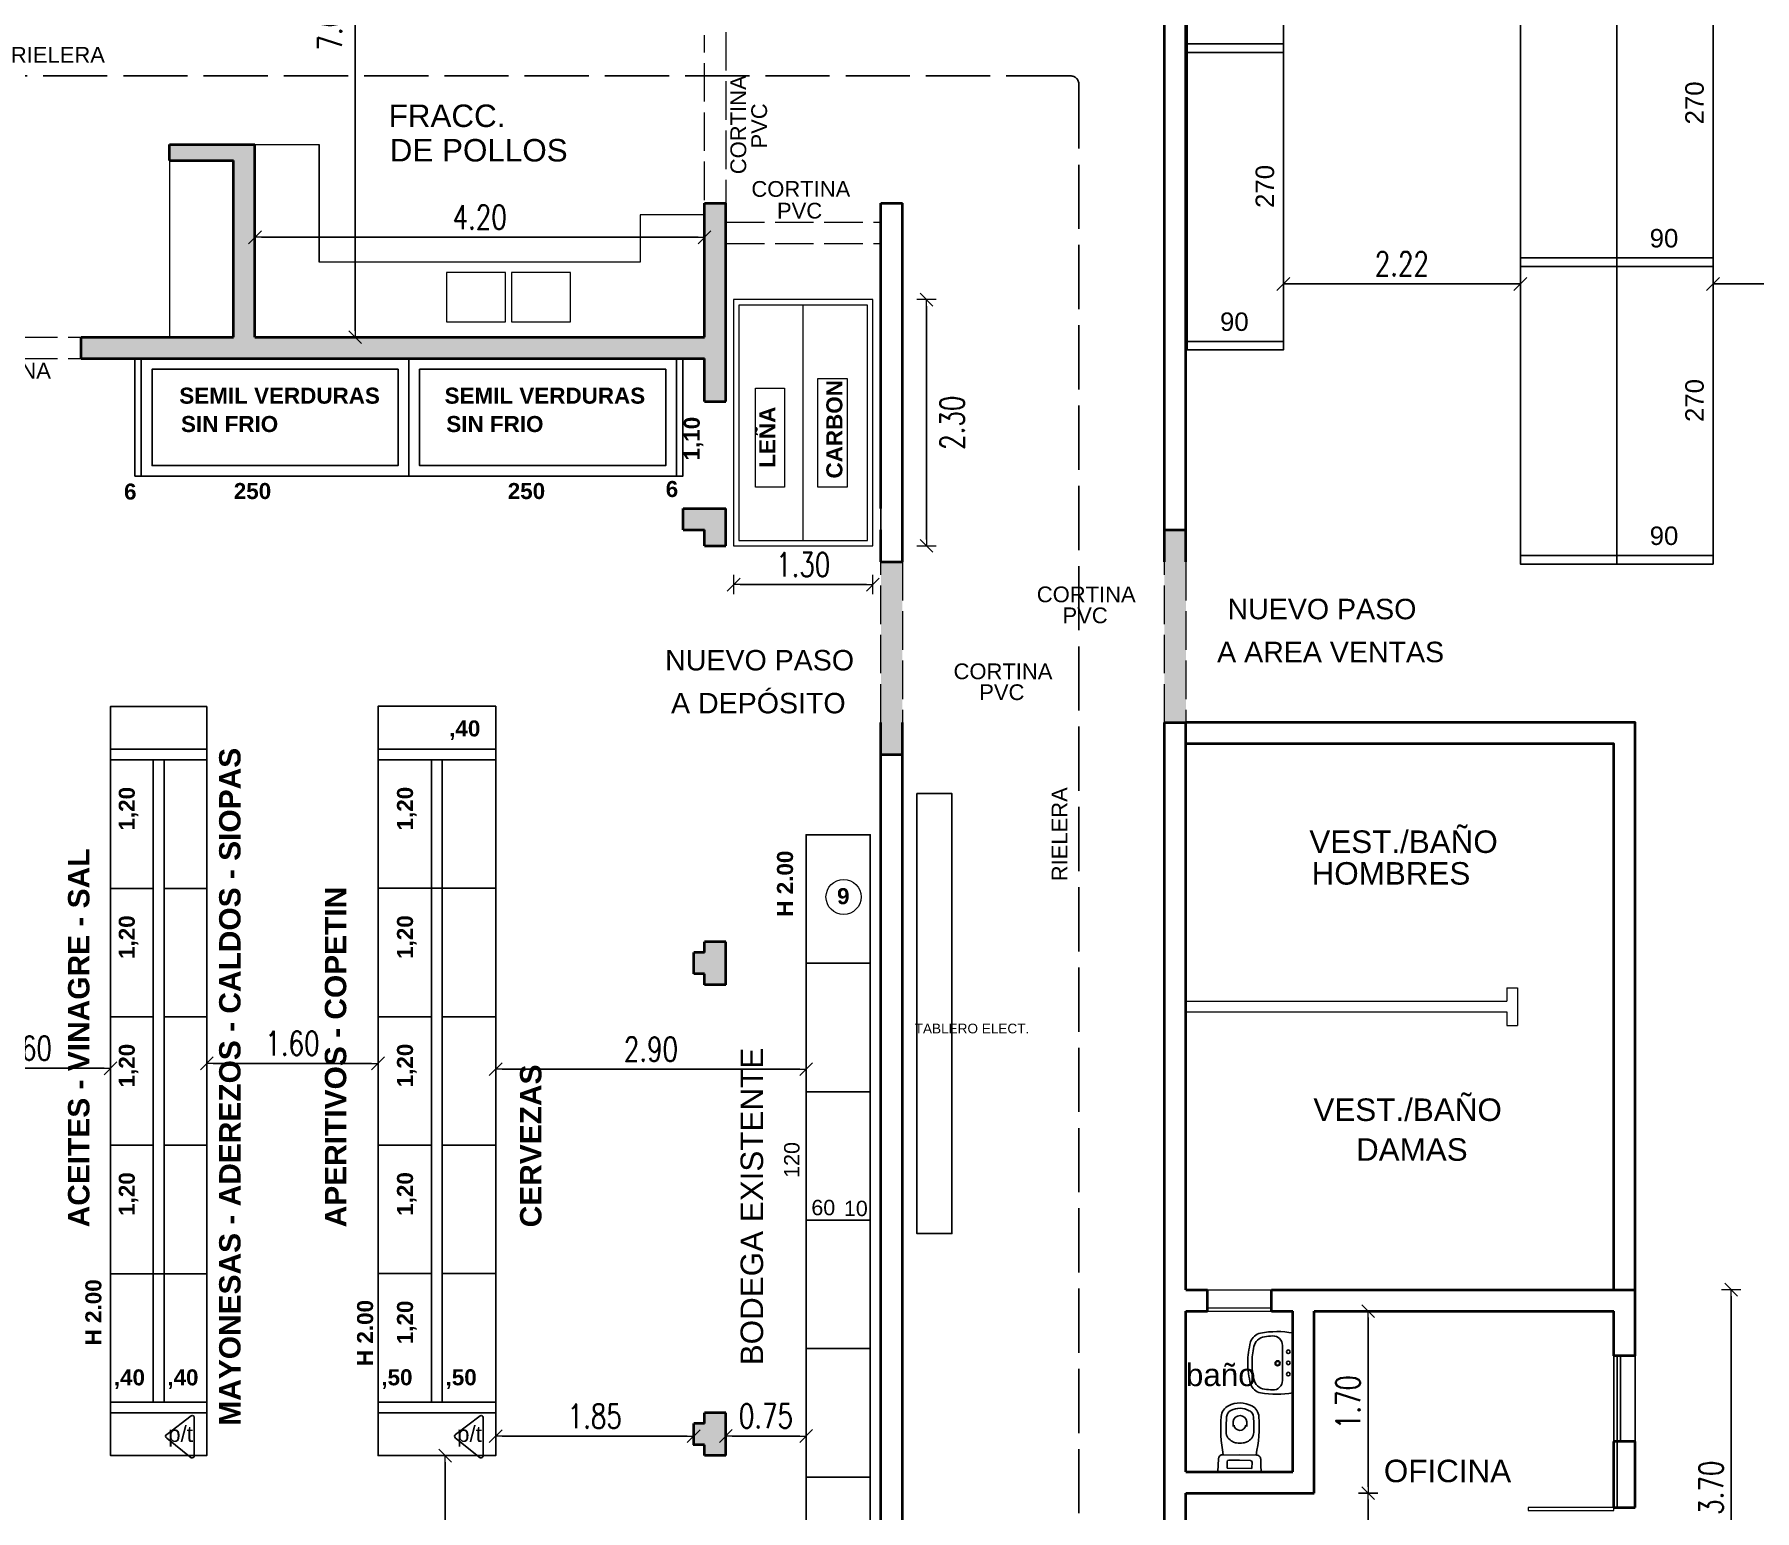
# Model space of a CAD drawing. Header units: millimetres. Extents: x 4865 to 4972, y 469 to 653.
# Drawn here: x 4915.65 to 4931.73, y 501.46 to 515.25 of the extents above; entities that cross this region are included whole.
import ezdxf

# ---------------------------------------------------------------- set-up
doc = ezdxf.new("R2010")
doc.units = ezdxf.units.MM
doc.linetypes.add('ACAD_ISO02W100', pattern=[15, 12, -3])
doc.layers.get('0').update_dxf_attribs({"color": 9})
doc.layers.get('Defpoints').update_dxf_attribs({"color": 9})
for name, color, linetype in [('2-texto', 9, 'Continuous'), ('7-equipamiento', 9, 'Continuous'), ('DET', 9, 'Continuous'), ('ELECTR', 9, 'Continuous'), ('LINEA DE VISTA', 9, 'Continuous'), ('referencias 001', 9, 'Continuous')]:
    doc.layers.add(name, color=color, linetype=linetype)
for name, color, linetype, lineweight in [('8-cota equipam.', 9, 'Continuous', 5), ('aberturas', 9, 'Continuous', 20), ('cotas', 9, 'Continuous', 9), ('mesada', 9, 'Continuous', 15), ('Muro', 9, 'Continuous', 40), ('proyeccion de vigas', 9, 'ACAD_ISO02W100', 15), ('tabique de chapa', 9, 'Continuous', 15)]:
    doc.layers.add(name, color=color, linetype=linetype, lineweight=lineweight)
doc.styles.add('ARIAL', font='arial.ttf', dxfattribs={"width": 1.15, "oblique": 10})
doc.styles.add('Helvetica (bold)', font='')
doc.styles.add('ROMANS75', font='ROMANS.SHX', dxfattribs={"width": 0.75})
doc.styles.get("Standard").update_dxf_attribs({"font": 'arial.ttf', "height": 0.2})
doc.styles.get('Helvetica (bold)').set_extended_font_data('Helvetica', bold=True)
doc.dimstyles.new('COTAS100', dxfattribs={"dimscale": 0.15, "dimtxt": 1.5, "dimasz": 0.4, "dimexe": 1, "dimexo": 0, "dimgap": 0.5, "dimtad": 1, "dimzin": 0, "dimdsep": 46, "dimtxsty": 'ROMANS75', "dimblk1": 'TICK', "dimblk2": 'TICK', "dimsah": 1, "dimcen": 1, "dimse1": 1, "dimse2": 1, "dimclrd": 256, "dimclre": 256, "dimclrt": 256, "dimaunit": 1, "dimadec": 0, "dimazin": 0, "dimtfac": 1, "dimtix": 1, "dimtmove": 2, "dimatfit": 3, "dimldrblk": 'TICK', "dimfxl": 1, "dimtolj": 1, "dimtzin": 0, "dimarcsym": 0})

# ---------------------------------------------------------------- blocks, each defined once
blk = doc.blocks.new('TICK')
at = {"color": 4}
blk.add_line((-1, -1), (1, 1), dxfattribs=at)
for p, q in [((-1, 0), (0, 0)), ((0, -1.5), (0, 1.5))]:
    blk.add_line(p, q)
blk = doc.blocks.new('*D46')
at = {"layer": 'cotas', "lineweight": -2, "transparency": 16777216}
blk.add_line((4918.651, 519.364), (4918.651, 512.484), dxfattribs=at)
at = {"layer": 'Defpoints', "color": 0, "transparency": 16777216}
for p in [(4918.413, 519.424), (4918.413, 512.424), (4918.651, 512.424)]:
    blk.add_point(p, dxfattribs=at)
at = {"layer": 'cotas', "lineweight": -2, "transparency": 16777216, "xscale": 0.06, "yscale": 0.06, "zscale": 0.06}
for p, rotation in [((4918.651, 519.424), 90), ((4918.651, 512.424), 270)]:
    blk.add_blockref('TICK', p, dxfattribs=dict(at, rotation=rotation))
at = {"layer": 'cotas', "transparency": 16777216, "insert": (4918.413, 515.354), "char_height": 0.225, "attachment_point": 5, "rotation": 90, "style": 'ROMANS75'}
blk.add_mtext('\\A1;7.00', dxfattribs=at)
blk = doc.blocks.new('*D40')
at = {"layer": 'cotas', "lineweight": -2, "transparency": 16777216}
blk.add_line((4931.509, 503.464), (4931.509, 499.884), dxfattribs=at)
at = {"layer": 'Defpoints', "color": 0, "transparency": 16777216}
for p in [(4930.613, 503.524), (4930.613, 499.824), (4931.509, 499.824)]:
    blk.add_point(p, dxfattribs=at)
at = {"layer": 'cotas', "lineweight": -2, "transparency": 16777216, "xscale": 0.06, "yscale": 0.06, "zscale": 0.06}
for p, rotation in [((4931.509, 503.524), 90), ((4931.509, 499.824), 270)]:
    blk.add_blockref('TICK', p, dxfattribs=dict(at, rotation=rotation))
at = {"layer": 'cotas', "transparency": 16777216, "insert": (4931.321, 501.674), "char_height": 0.225, "attachment_point": 5, "rotation": 90, "style": 'ROMANS75'}
blk.add_mtext('\\A1;3.70', dxfattribs=at)
blk = doc.blocks.new('*D41')
at = {"layer": 'cotas', "lineweight": -2, "transparency": 16777216}
blk.add_line((4928.116, 503.264), (4928.116, 501.684), dxfattribs=at)
at = {"layer": 'Defpoints', "color": 0, "transparency": 16777216}
for p in [(4927.613, 503.324), (4927.613, 501.624), (4928.116, 501.624)]:
    blk.add_point(p, dxfattribs=at)
at = {"layer": 'cotas', "lineweight": -2, "transparency": 16777216, "xscale": 0.06, "yscale": 0.06, "zscale": 0.06}
for p, rotation in [((4928.116, 503.324), 90), ((4928.116, 501.624), 270)]:
    blk.add_blockref('TICK', p, dxfattribs=dict(at, rotation=rotation))
at = {"layer": 'cotas', "transparency": 16777216, "insert": (4927.928, 502.474), "char_height": 0.225, "attachment_point": 5, "rotation": 90, "style": 'ROMANS75'}
blk.add_mtext('\\A1;1.70', dxfattribs=at)
blk = doc.blocks.new('*D42')
at = {"layer": 'cotas', "lineweight": -2, "transparency": 16777216}
blk.add_line((4928.116, 501.564), (4928.116, 499.884), dxfattribs=at)
at = {"layer": 'Defpoints', "color": 0, "transparency": 16777216}
for p in [(4927.613, 501.624), (4927.613, 499.824), (4928.116, 499.824)]:
    blk.add_point(p, dxfattribs=at)
at = {"layer": 'cotas', "lineweight": -2, "transparency": 16777216, "xscale": 0.06, "yscale": 0.06, "zscale": 0.06}
for p, rotation in [((4928.116, 501.624), 90), ((4928.116, 499.824), 270)]:
    blk.add_blockref('TICK', p, dxfattribs=dict(at, rotation=rotation))
at = {"layer": 'cotas', "transparency": 16777216, "insert": (4927.928, 500.724), "char_height": 0.225, "attachment_point": 5, "rotation": 90, "style": 'ROMANS75'}
blk.add_mtext('\\A1;1.80', dxfattribs=at)
blk = doc.blocks.new('*D43')
at = {"layer": 'cotas', "lineweight": -2, "transparency": 16777216}
blk.add_line((4917.774, 513.357), (4921.854, 513.357), dxfattribs=at)
at = {"layer": 'Defpoints', "color": 0, "transparency": 16777216}
for p in [(4921.914, 513.357), (4917.714, 512.424), (4921.914, 512.424)]:
    blk.add_point(p, dxfattribs=at)
at = {"layer": 'cotas', "lineweight": -2, "transparency": 16777216, "xscale": 0.06, "yscale": 0.06, "zscale": 0.06, "rotation": 180}
blk.add_blockref('TICK', (4917.714, 513.357), dxfattribs=at)
at = {"layer": 'cotas', "lineweight": -2, "transparency": 16777216, "xscale": 0.06, "yscale": 0.06, "zscale": 0.06}
blk.add_blockref('TICK', (4921.914, 513.357), dxfattribs=at)
at = {"layer": 'cotas', "transparency": 16777216, "insert": (4919.814, 513.545), "char_height": 0.225, "attachment_point": 5, "style": 'ROMANS75'}
blk.add_mtext('\\A1;4.20', dxfattribs=at)
blk = doc.blocks.new('*D171')
at = {"layer": 'cotas', "lineweight": -2, "transparency": 16777216}
blk.add_line((4919.491, 500.224), (4919.491, 501.914), dxfattribs=at)
at = {"layer": 'Defpoints', "color": 0, "transparency": 16777216}
for p in [(4919.491, 501.974), (4919.649, 501.974), (4919.649, 500.164)]:
    blk.add_point(p, dxfattribs=at)
at = {"layer": 'cotas', "lineweight": -2, "transparency": 16777216, "xscale": 0.06, "yscale": 0.06, "zscale": 0.06}
for p, rotation in [((4919.491, 501.974), 90), ((4919.491, 500.164), 270)]:
    blk.add_blockref('TICK', p, dxfattribs=dict(at, rotation=rotation))
at = {"layer": 'cotas', "transparency": 16777216, "insert": (4919.304, 501.069), "char_height": 0.225, "attachment_point": 5, "rotation": 90, "style": 'ROMANS75'}
blk.add_mtext('\\A1;1.81', dxfattribs=at)
blk = doc.blocks.new('*D178')
at = {"layer": 'cotas', "lineweight": -2, "transparency": 16777216}
blk.add_line((4920.024, 505.584), (4922.804, 505.584), dxfattribs=at)
at = {"layer": 'Defpoints', "color": 0, "transparency": 16777216}
for p in [(4919.964, 505.9), (4922.864, 505.9), (4922.864, 505.584)]:
    blk.add_point(p, dxfattribs=at)
at = {"layer": 'cotas', "lineweight": -2, "transparency": 16777216, "xscale": 0.06, "yscale": 0.06, "zscale": 0.06, "rotation": 180}
blk.add_blockref('TICK', (4919.964, 505.584), dxfattribs=at)
at = {"layer": 'cotas', "lineweight": -2, "transparency": 16777216, "xscale": 0.06, "yscale": 0.06, "zscale": 0.06}
blk.add_blockref('TICK', (4922.864, 505.584), dxfattribs=at)
at = {"layer": 'cotas', "transparency": 16777216, "insert": (4921.414, 505.771), "char_height": 0.225, "attachment_point": 5, "style": 'ROMANS75'}
blk.add_mtext('\\A1;2.90', dxfattribs=at)
blk = doc.blocks.new('*D16')
at = {"layer": 'cotas', "lineweight": -2, "transparency": 16777216}
blk.add_line((4920.024, 502.156), (4921.754, 502.156), dxfattribs=at)
at = {"layer": 'Defpoints', "color": 0, "transparency": 16777216}
for p in [(4919.964, 502.374), (4921.814, 502.274), (4921.814, 502.156)]:
    blk.add_point(p, dxfattribs=at)
at = {"layer": 'cotas', "lineweight": -2, "transparency": 16777216, "xscale": 0.06, "yscale": 0.06, "zscale": 0.06, "rotation": 180}
blk.add_blockref('TICK', (4919.964, 502.156), dxfattribs=at)
at = {"layer": 'cotas', "lineweight": -2, "transparency": 16777216, "xscale": 0.06, "yscale": 0.06, "zscale": 0.06}
blk.add_blockref('TICK', (4921.814, 502.156), dxfattribs=at)
at = {"layer": 'cotas', "transparency": 16777216, "insert": (4920.889, 502.343), "char_height": 0.225, "attachment_point": 5, "style": 'ROMANS75'}
blk.add_mtext('\\A1;1.85', dxfattribs=at)
blk = doc.blocks.new('*D54')
at = {"layer": 'cotas', "lineweight": -2, "transparency": 16777216}
blk.add_line((4922.174, 502.157), (4922.804, 502.157), dxfattribs=at)
at = {"layer": 'Defpoints', "color": 0, "transparency": 16777216}
for p in [(4922.114, 502.174), (4922.864, 502.174), (4922.864, 502.157)]:
    blk.add_point(p, dxfattribs=at)
at = {"layer": 'cotas', "lineweight": -2, "transparency": 16777216, "xscale": 0.06, "yscale": 0.06, "zscale": 0.06, "rotation": 180}
blk.add_blockref('TICK', (4922.114, 502.157), dxfattribs=at)
at = {"layer": 'cotas', "lineweight": -2, "transparency": 16777216, "xscale": 0.06, "yscale": 0.06, "zscale": 0.06}
blk.add_blockref('TICK', (4922.864, 502.157), dxfattribs=at)
at = {"layer": 'cotas', "transparency": 16777216, "insert": (4922.489, 502.344), "char_height": 0.225, "attachment_point": 5, "style": 'ROMANS75'}
blk.add_mtext('\\A1;0.75', dxfattribs=at)
blk = doc.blocks.new('*D20')
at = {"layer": 'cotas', "lineweight": -2, "transparency": 16777216}
blk.add_line((4914.824, 505.593), (4916.304, 505.593), dxfattribs=at)
at = {"layer": 'Defpoints', "color": 0, "transparency": 16777216}
for p in [(4916.364, 505.593), (4914.764, 505.276), (4916.364, 505.276)]:
    blk.add_point(p, dxfattribs=at)
at = {"layer": 'cotas', "lineweight": -2, "transparency": 16777216, "xscale": 0.06, "yscale": 0.06, "zscale": 0.06, "rotation": 180}
blk.add_blockref('TICK', (4914.764, 505.593), dxfattribs=at)
at = {"layer": 'cotas', "lineweight": -2, "transparency": 16777216, "xscale": 0.06, "yscale": 0.06, "zscale": 0.06}
blk.add_blockref('TICK', (4916.364, 505.593), dxfattribs=at)
at = {"layer": 'cotas', "transparency": 16777216, "insert": (4915.564, 505.781), "char_height": 0.225, "attachment_point": 5, "style": 'ROMANS75'}
blk.add_mtext('\\A1;1.60', dxfattribs=at)
blk = doc.blocks.new('*D21')
at = {"layer": 'cotas', "lineweight": -2, "transparency": 16777216}
blk.add_line((4917.324, 505.639), (4918.804, 505.639), dxfattribs=at)
at = {"layer": 'Defpoints', "color": 0, "transparency": 16777216}
for p in [(4918.864, 505.639), (4917.264, 505.474), (4918.864, 505.475)]:
    blk.add_point(p, dxfattribs=at)
at = {"layer": 'cotas', "lineweight": -2, "transparency": 16777216, "xscale": 0.06, "yscale": 0.06, "zscale": 0.06, "rotation": 180}
blk.add_blockref('TICK', (4917.264, 505.639), dxfattribs=at)
at = {"layer": 'cotas', "lineweight": -2, "transparency": 16777216, "xscale": 0.06, "yscale": 0.06, "zscale": 0.06}
blk.add_blockref('TICK', (4918.864, 505.639), dxfattribs=at)
at = {"layer": 'cotas', "transparency": 16777216, "insert": (4918.064, 505.826), "char_height": 0.225, "attachment_point": 5, "style": 'ROMANS75'}
blk.add_mtext('\\A1;1.60', dxfattribs=at)
blk = doc.blocks.new('*D161')
at = {"lineweight": -2, "transparency": 16777216}
blk.add_line((4931.399, 512.921), (4934.279, 512.921), dxfattribs=at)
at = {"layer": 'Defpoints', "color": 0, "transparency": 16777216}
for p in [(4934.339, 513.121), (4931.339, 512.921), (4934.339, 512.921)]:
    blk.add_point(p, dxfattribs=at)
at = {"lineweight": -2, "transparency": 16777216, "xscale": 0.06, "yscale": 0.06, "zscale": 0.06, "rotation": 180}
blk.add_blockref('TICK', (4931.339, 512.921), dxfattribs=at)
at = {"lineweight": -2, "transparency": 16777216, "xscale": 0.06, "yscale": 0.06, "zscale": 0.06}
blk.add_blockref('TICK', (4934.339, 512.921), dxfattribs=at)
at = {"transparency": 16777216, "insert": (4932.839, 513.109), "char_height": 0.225, "attachment_point": 5, "style": 'ROMANS75'}
blk.add_mtext('\\A1;3.00', dxfattribs=at)
blk = doc.blocks.new('*D163')
at = {"lineweight": -2, "transparency": 16777216}
blk.add_line((4927.384, 512.921), (4929.479, 512.921), dxfattribs=at)
at = {"layer": 'Defpoints', "color": 0, "transparency": 16777216}
for p in [(4929.539, 512.921), (4927.324, 512.304), (4929.539, 512.212)]:
    blk.add_point(p, dxfattribs=at)
at = {"lineweight": -2, "transparency": 16777216, "xscale": 0.06, "yscale": 0.06, "zscale": 0.06, "rotation": 180}
blk.add_blockref('TICK', (4927.324, 512.921), dxfattribs=at)
at = {"lineweight": -2, "transparency": 16777216, "xscale": 0.06, "yscale": 0.06, "zscale": 0.06}
blk.add_blockref('TICK', (4929.539, 512.921), dxfattribs=at)
at = {"transparency": 16777216, "insert": (4928.431, 513.109), "char_height": 0.225, "attachment_point": 5, "style": 'ROMANS75'}
blk.add_mtext('\\A1;2.22', dxfattribs=at)
blk = doc.blocks.new('*D9')
at = {"layer": 'cotas', "lineweight": -2, "transparency": 16777216}
blk.add_line((4923.989, 512.714), (4923.989, 510.534), dxfattribs=at)
at = {"layer": 'Defpoints', "color": 0, "transparency": 16777216}
for p in [(4923.487, 512.774), (4923.487, 510.474), (4923.989, 510.474)]:
    blk.add_point(p, dxfattribs=at)
at = {"layer": 'cotas', "lineweight": -2, "transparency": 16777216, "xscale": 0.06, "yscale": 0.06, "zscale": 0.06}
for p, rotation in [((4923.989, 512.774), 90), ((4923.989, 510.474), 270)]:
    blk.add_blockref('TICK', p, dxfattribs=dict(at, rotation=rotation))
at = {"layer": 'cotas', "transparency": 16777216, "insert": (4924.229, 511.624), "char_height": 0.225, "attachment_point": 5, "rotation": 90, "style": 'ROMANS75'}
blk.add_mtext('\\A1;2.30', dxfattribs=at)
blk = doc.blocks.new('*D10')
at = {"layer": 'cotas', "lineweight": -2, "transparency": 16777216}
blk.add_line((4922.247, 510.112), (4923.427, 510.112), dxfattribs=at)
at = {"layer": 'Defpoints', "color": 0, "transparency": 16777216}
for p in [(4922.187, 510.474), (4923.487, 510.474), (4923.487, 510.112)]:
    blk.add_point(p, dxfattribs=at)
at = {"layer": 'cotas', "lineweight": -2, "transparency": 16777216, "xscale": 0.06, "yscale": 0.06, "zscale": 0.06, "rotation": 180}
blk.add_blockref('TICK', (4922.187, 510.112), dxfattribs=at)
at = {"layer": 'cotas', "lineweight": -2, "transparency": 16777216, "xscale": 0.06, "yscale": 0.06, "zscale": 0.06}
blk.add_blockref('TICK', (4923.487, 510.112), dxfattribs=at)
at = {"layer": 'cotas', "transparency": 16777216, "insert": (4922.837, 510.299), "char_height": 0.225, "attachment_point": 5, "style": 'ROMANS75'}
blk.add_mtext('\\A1;1.30', dxfattribs=at)
blk = doc.blocks.new('smbase')
at = {"layer": '7-equipamiento'}
h = blk.add_hatch(color=9, dxfattribs=at)
h.dxf.hatch_style = 1
h.paths.add_polyline_path([(4922.114, 510.824), (4921.914, 510.824), (4921.714, 510.824), (4921.714, 510.624), (4921.914, 510.624), (4921.914, 510.474), (4922.114, 510.474)])
h = blk.add_hatch(color=9, dxfattribs=at)
h.dxf.hatch_style = 1
h.paths.add_polyline_path([(4926.413, 510.623), (4926.213, 510.623), (4926.213, 508.823), (4926.413, 508.823)])
h = blk.add_hatch(color=9, dxfattribs=at)
h.dxf.hatch_style = 1
h.paths.add_polyline_path([(4923.764, 510.323), (4923.564, 510.323), (4923.564, 508.523), (4923.764, 508.523)])
h = blk.add_hatch(color=9, dxfattribs=at)
h.dxf.hatch_style = 1
h.paths.add_polyline_path([(4907.564, 497.824), (4907.264, 497.824), (4907.264, 497.624), (4907.564, 497.624)])
h.paths.add_polyline_path([(4907.564, 493.474), (4907.264, 493.474), (4907.264, 493.274), (4907.564, 493.274)])
h.paths.add_polyline_path([(4907.564, 506.524), (4907.264, 506.524), (4907.264, 506.324), (4907.564, 506.324)])
h.paths.add_polyline_path([(4907.564, 502.174), (4907.264, 502.174), (4907.264, 501.974), (4907.564, 501.974)])
h.paths.add_polyline_path([(4922.114, 502.374), (4921.914, 502.374), (4921.914, 502.274), (4921.814, 502.274), (4921.814, 502.074), (4921.914, 502.074), (4921.914, 501.974), (4922.114, 501.974)])
h.paths.add_polyline_path([(4922.114, 506.774), (4921.914, 506.774), (4921.914, 506.674), (4921.814, 506.674), (4921.814, 506.474), (4921.914, 506.474), (4921.914, 506.374), (4922.114, 506.374)])
h.paths.add_polyline_path([(4922.114, 497.974), (4921.914, 497.974), (4921.914, 497.874), (4921.814, 497.874), (4921.814, 497.674), (4921.914, 497.674), (4921.914, 497.574), (4922.114, 497.574)])
h.paths.add_polyline_path([(4922.114, 493.574), (4921.914, 493.574), (4921.914, 493.474), (4921.814, 493.474), (4921.814, 493.274), (4922.114, 493.274), (4922.114, 493.374)])
h.paths.add_polyline_path([(4922.114, 489.274), (4921.814, 489.274), (4921.814, 489.074), (4922.114, 489.074)])
h.paths.add_polyline_path([(4916.514, 489.274), (4916.314, 489.274), (4916.314, 489.074), (4916.514, 489.074)])
h.paths.add_polyline_path([(4914.064, 489.274), (4913.864, 489.274), (4913.864, 489.074), (4914.064, 489.074)])
h.paths.add_polyline_path([(4911.614, 489.274), (4911.414, 489.274), (4911.414, 489.074), (4911.614, 489.074)])
h.paths.add_polyline_path([(4918.964, 489.274), (4918.764, 489.274), (4918.764, 489.074), (4918.964, 489.074)])
h.paths.add_polyline_path([(4907.564, 489.274), (4907.264, 489.274), (4907.264, 489.074), (4907.564, 489.074)])
at = {"layer": 'referencias 001', "ltscale": 0.5}
h = blk.add_hatch(color=9, dxfattribs=at)
h.dxf.hatch_style = 1
h.paths.add_polyline_path([(4922.114, 512.424), (4922.114, 513.674), (4921.914, 513.674), (4921.914, 512.424), (4917.714, 512.424), (4917.714, 514.224), (4916.914, 514.224), (4916.914, 514.074), (4917.514, 514.074), (4917.514, 512.424), (4916.089, 512.424), (4916.089, 512.224), (4921.914, 512.224), (4921.914, 511.824), (4922.114, 511.824)])
at = {"color": 9, "linetype": 'ACAD_ISO02W100', "ltscale": 0.05}
for p, q in [((4925.334, 514.865), (4910.961, 514.865)), ((4925.414, 514.785), (4925.414, 499.624))]:
    blk.add_line(p, q, dxfattribs=at)
at = {"color": 9}
for p, q in [((4918.314, 513.125), (4918.314, 514.224)), ((4923.764, 512.424), (4923.764, 513.674)), ((4923.564, 510.824), (4923.564, 512.224)), ((4922.114, 510.624), (4922.114, 510.824)), ((4923.564, 510.624), (4923.564, 510.824))]:
    blk.add_line(p, q, dxfattribs=at)
at = {"color": 9, "linetype": 'ByBlock', "lineweight": -2}
for p, q in [((4927.413, 503.12), (4927.413, 502.56)), ((4926.718, 501.945), (4926.711, 501.827)), ((4927.072, 501.979), (4926.759, 501.983)), ((4926.915, 501.981), (4927.072, 501.979)), ((4927.112, 501.94), (4927.112, 501.937)), ((4927.112, 501.937), (4927.114, 501.882)), ((4927.114, 501.882), (4927.116, 501.822)), ((4927.116, 501.822), (4926.711, 501.827))]:
    blk.add_line(p, q, dxfattribs=at)
at = {"color": 9}
for points in [[(4926.424, 515.164), (4927.324, 515.164), (4927.324, 517.864), (4926.424, 517.864)], [(4929.539, 513.164), (4930.439, 513.164), (4930.439, 515.864), (4929.539, 515.864)], [(4930.439, 513.164), (4931.339, 513.164), (4931.339, 515.864), (4930.439, 515.864)], [(4926.424, 512.384), (4927.324, 512.384), (4927.324, 515.084), (4926.424, 515.084)], [(4929.539, 510.384), (4930.439, 510.384), (4930.439, 513.084), (4929.539, 513.084)], [(4930.439, 510.384), (4931.339, 510.384), (4931.339, 513.084), (4930.439, 513.084)]]:
    blk.add_lwpolyline(points, close=True, dxfattribs=at)
at = {"color": 9, "linetype": 'ACAD_ISO02W100', "ltscale": 0.05}
blk.add_arc((4925.334, 514.785), 0.08, 0, 90, dxfattribs=at)
at = {"color": 9, "linetype": 'ByBlock', "lineweight": -2}
for centre, radius, start, end in [((4927.721, 502.84), 0.73, 164.4041, 180), ((4927.133, 503.001), 0.12, 100.4189, 162.9179), ((4927.266, 502.277), 0.856, 80.0623, 100.4189), ((4927.721, 502.84), 0.73, 180, 195.5959), ((4927.133, 502.679), 0.12, 197.0821, 259.5811), ((4927.266, 503.403), 0.856, 259.5811, 279.9377), ((4928.013, 502.225), 1.274, 174.816, 190.9651), ((4926.868, 502.329), 0.125, 116.8946, 174.816), ((4926.918, 502.231), 0.235, 89.3088, 116.8946), ((4926.918, 502.231), 0.235, 61.7231, 89.3088), ((4926.971, 502.328), 0.125, 3.8016, 61.7231), ((4925.824, 502.252), 1.274, 347.6525, 3.8016), ((4926.758, 501.943), 0.04, 89.3088, 176.7062), ((4927.072, 501.939), 0.04, 53.4246, 89.3088), ((4927.072, 501.939), 0.04, 51.0098, 53.4246), ((4927.072, 501.939), 0.04, 41.494, 51.0098), ((4927.072, 501.939), 0.04, 1.9114, 41.494)]:
    blk.add_arc(centre, radius, start, end, dxfattribs=at)
at = {"layer": '7-equipamiento', "color": 9}
for points in [[(4927.324, 515.084), (4927.324, 515.164), (4926.424, 515.164), (4926.424, 515.084), (4927.324, 515.084)], [(4929.539, 513.084), (4929.539, 513.164), (4930.439, 513.164), (4930.439, 513.084), (4929.539, 513.084)], [(4931.339, 513.084), (4931.339, 513.164), (4930.439, 513.164), (4930.439, 513.084), (4931.339, 513.084)], [(4927.324, 512.384), (4927.324, 512.304), (4926.424, 512.304), (4926.424, 512.384), (4927.324, 512.384)], [(4929.539, 510.384), (4929.539, 510.304), (4930.439, 510.304), (4930.439, 510.384), (4929.539, 510.384)], [(4931.339, 510.384), (4931.339, 510.304), (4930.439, 510.304), (4930.439, 510.384), (4931.339, 510.384)]]:
    blk.add_lwpolyline(points, dxfattribs=at)
for points in [[(4916.592, 511.124), (4916.652, 511.124), (4916.652, 512.224), (4916.592, 512.224)], [(4919.152, 512.224), (4919.152, 511.124), (4916.652, 511.124), (4916.652, 512.224)], [(4921.652, 512.224), (4921.652, 511.124), (4919.152, 511.124), (4919.152, 512.224)], [(4921.652, 511.124), (4921.652, 512.224), (4921.712, 512.224), (4921.712, 511.124)], [(4919.052, 512.124), (4919.052, 511.224), (4916.752, 511.224), (4916.752, 512.124)], [(4921.552, 512.124), (4921.552, 511.224), (4919.252, 511.224), (4919.252, 512.124)], [(4917.264, 508.974), (4917.264, 508.574), (4916.364, 508.574), (4916.364, 508.974)], [(4919.964, 508.975), (4919.964, 508.575), (4918.864, 508.575), (4918.864, 508.975)], [(4917.264, 508.574), (4917.264, 508.474), (4916.364, 508.474), (4916.364, 508.574)], [(4916.764, 508.474), (4916.764, 507.274), (4916.364, 507.274), (4916.364, 508.474)], [(4916.864, 508.474), (4916.864, 503.673), (4916.764, 503.673), (4916.764, 508.474)], [(4917.264, 508.474), (4917.264, 507.274), (4916.864, 507.274), (4916.864, 508.474)], [(4919.964, 508.575), (4919.964, 508.475), (4918.864, 508.475), (4918.864, 508.575)], [(4919.364, 508.475), (4919.364, 507.275), (4918.864, 507.275), (4918.864, 508.475)], [(4919.964, 508.475), (4919.964, 507.275), (4919.464, 507.275), (4919.464, 508.475)], [(4922.864, 506.574), (4923.464, 506.574), (4923.464, 507.774), (4922.864, 507.774)], [(4916.764, 507.274), (4916.764, 506.074), (4916.364, 506.074), (4916.364, 507.274)], [(4917.264, 507.274), (4917.264, 506.074), (4916.864, 506.074), (4916.864, 507.274)], [(4919.364, 507.275), (4919.364, 506.075), (4918.864, 506.075), (4918.864, 507.275)], [(4919.464, 507.275), (4919.464, 502.474), (4919.364, 502.474), (4919.364, 507.275)], [(4919.964, 507.275), (4919.964, 506.075), (4919.464, 506.075), (4919.464, 507.275)], [(4922.864, 505.374), (4923.464, 505.374), (4923.464, 506.574), (4922.864, 506.574)], [(4916.764, 506.074), (4916.764, 504.874), (4916.364, 504.874), (4916.364, 506.074)], [(4917.264, 506.074), (4917.264, 504.874), (4916.864, 504.874), (4916.864, 506.074)], [(4919.364, 506.075), (4919.364, 504.875), (4918.864, 504.875), (4918.864, 506.075)], [(4919.964, 506.075), (4919.964, 504.875), (4919.464, 504.875), (4919.464, 506.075)], [(4922.864, 504.174), (4923.464, 504.174), (4923.464, 505.374), (4922.864, 505.374)], [(4916.764, 504.874), (4916.764, 503.674), (4916.364, 503.674), (4916.364, 504.874)], [(4917.264, 504.874), (4917.264, 503.674), (4916.864, 503.674), (4916.864, 504.874)], [(4919.364, 504.875), (4919.364, 503.675), (4918.864, 503.675), (4918.864, 504.875)], [(4919.964, 504.875), (4919.964, 503.675), (4919.464, 503.675), (4919.464, 504.875)], [(4922.864, 502.974), (4923.464, 502.974), (4923.464, 504.174), (4922.864, 504.174)], [(4916.764, 503.674), (4916.764, 502.474), (4916.364, 502.474), (4916.364, 503.674)], [(4917.264, 503.674), (4917.264, 502.474), (4916.864, 502.474), (4916.864, 503.674)], [(4919.364, 503.675), (4919.364, 502.475), (4918.864, 502.475), (4918.864, 503.675)], [(4919.964, 503.675), (4919.964, 502.475), (4919.464, 502.475), (4919.464, 503.675)], [(4922.864, 501.774), (4923.464, 501.774), (4923.464, 502.974), (4922.864, 502.974)], [(4917.264, 502.474), (4917.264, 502.374), (4916.364, 502.374), (4916.364, 502.474)], [(4917.264, 502.374), (4917.264, 501.974), (4916.364, 501.974), (4916.364, 502.374)], [(4919.964, 502.474), (4919.964, 502.374), (4918.864, 502.374), (4918.864, 502.474)], [(4919.964, 502.374), (4919.964, 501.974), (4918.864, 501.974), (4918.864, 502.374)], [(4922.864, 500.574), (4923.464, 500.574), (4923.464, 501.774), (4922.864, 501.774)]]:
    blk.add_lwpolyline(points, close=True, dxfattribs=at)
at = {"layer": 'aberturas', "color": 9}
for p, q in [((4926.614, 503.524), (4927.214, 503.524)), ((4926.614, 503.354), (4927.214, 503.354)), ((4926.614, 503.324), (4927.214, 503.324))]:
    blk.add_line(p, q, dxfattribs=at)
blk.add_lwpolyline([(4929.613, 501.461), (4930.413, 501.461), (4930.413, 501.491), (4929.613, 501.491)], close=True, dxfattribs=at)
at = {"layer": 'cotas', "color": 9}
for p, q in [((4922.837, 510.524), (4922.837, 512.724)), ((4926.413, 506.221), (4929.413, 506.221)), ((4929.413, 506.345), (4929.413, 506.221)), ((4929.413, 506.345), (4929.513, 506.345)), ((4929.513, 506.345), (4929.513, 505.994)), ((4926.413, 506.121), (4929.413, 506.121)), ((4929.413, 506.121), (4929.413, 505.994)), ((4929.413, 505.994), (4929.513, 505.994))]:
    blk.add_line(p, q, dxfattribs=at)
blk.add_lwpolyline([(4922.187, 512.774), (4922.187, 510.474), (4923.487, 510.474), (4923.487, 512.774), (4922.187, 512.774)], dxfattribs=at)
for points in [[(4922.237, 512.724), (4922.237, 510.524), (4923.437, 510.524), (4923.437, 512.724)], [(4922.975, 512.038), (4923.247, 512.038), (4923.247, 511.021), (4922.975, 511.021)], [(4922.39, 511.946), (4922.663, 511.946), (4922.663, 511.021), (4922.39, 511.021)]]:
    blk.add_lwpolyline(points, close=True, dxfattribs=at)
blk.add_circle((4923.214, 507.194), 0.164, dxfattribs=at)
at = {"layer": 'DET', "color": 9}
for p, q in [((4927.316, 502.84), (4927.316, 503.004)), ((4927.316, 502.84), (4927.316, 502.676)), ((4926.854, 502.247), (4926.854, 502.292)), ((4926.983, 502.246), (4926.984, 502.291)), ((4926.798, 501.856), (4926.799, 501.917)), ((4926.798, 501.856), (4927.03, 501.853)), ((4926.814, 501.932), (4926.915, 501.931)), ((4927.016, 501.93), (4926.915, 501.931)), ((4927.03, 501.853), (4927.031, 501.915))]:
    blk.add_line(p, q, dxfattribs=at)
for centre, radius in [((4927.27, 502.837), 0.0238), ((4927.27, 502.837), 0.0179), ((4927.37, 502.944), 0.017), ((4927.37, 502.84), 0.017), ((4927.37, 502.736), 0.017)]:
    blk.add_circle(centre, radius, dxfattribs=at)
for centre, radius, start, end in [((4927.721, 502.84), 0.69, 167.2483, 180), ((4927.165, 502.966), 0.12, 98.3128, 167.2483), ((4927.266, 502.277), 0.816, 92.9674, 98.3128), ((4927.228, 503.004), 0.088, 0, 92.9674), ((4927.721, 502.84), 0.69, 180, 192.7517), ((4927.165, 502.714), 0.12, 192.7517, 261.6872), ((4927.228, 502.676), 0.088, 267.0326, 0), ((4927.266, 503.403), 0.816, 261.6872, 267.0326), ((4928.013, 502.225), 1.224, 174.816, 181.4513), ((4926.868, 502.329), 0.075, 116.8946, 174.816), ((4926.918, 502.231), 0.185, 89.3088, 116.8946), ((4926.919, 502.282), 0.0655, 7.4459, 171.1718), ((4926.918, 502.231), 0.185, 61.7231, 89.3088), ((4926.971, 502.328), 0.075, 3.8016, 61.7231), ((4925.824, 502.252), 1.224, 357.1663, 3.8016), ((4926.89, 502.198), 0.101, 182.0161, 246.5409), ((4926.932, 502.212), 0.12, 269.4005, 269.4005), ((4926.932, 502.212), 0.12, 262.7779, 262.7779), ((4926.918, 502.265), 0.0553, 185.7177, 352.8999), ((4926.946, 502.197), 0.101, 292.0768, 356.6016), ((4926.904, 502.212), 0.12, 243.1066, 261.3477), ((4926.918, 502.289), 0.198, 260.8029, 269.6078), ((4926.92, 502.289), 0.198, 269.0098, 277.8147), ((4926.932, 502.212), 0.12, 277.2699, 295.511), ((4926.814, 501.917), 0.0151, 89.3088, 179.3088), ((4927.015, 501.915), 0.0151, 359.3088, 89.3088)]:
    blk.add_arc(centre, radius, start, end, dxfattribs=at)
at = {"layer": 'ELECTR', "color": 9, "flags": 128}
for points in [[(4916.889, 502.138), (4917.119, 501.955, 0.566987), (4917.147, 501.972), (4917.147, 502.33, 0.566987), (4917.119, 502.347), (4916.889, 502.173, 0.598361)], [(4919.589, 502.138), (4919.819, 501.955, 0.566987), (4919.847, 501.972), (4919.847, 502.33, 0.566987), (4919.819, 502.347), (4919.589, 502.173, 0.598361)]]:
    blk.add_lwpolyline(points, format="xyb", close=True, dxfattribs=at)
at = {"layer": 'LINEA DE VISTA', "color": 9}
for p, q in [((4930.413, 502.907), (4930.413, 502.107)), ((4930.413, 502.907), (4930.413, 502.107)), ((4930.443, 502.907), (4930.443, 501.491)), ((4930.473, 502.907), (4930.473, 502.107)), ((4930.613, 502.907), (4930.613, 502.107))]:
    blk.add_line(p, q, dxfattribs=at)
at = {"layer": 'mesada', "color": 9}
for p, q in [((4917.714, 514.224), (4918.314, 514.224)), ((4921.914, 513.565), (4921.314, 513.565)), ((4921.314, 513.565), (4921.314, 513.125)), ((4921.314, 513.125), (4918.314, 513.125))]:
    blk.add_line(p, q, dxfattribs=at)
for points in [[(4920.056, 513.028), (4919.505, 513.028), (4919.505, 512.567), (4920.056, 512.567)], [(4920.663, 513.028), (4920.112, 513.028), (4920.112, 512.567), (4920.663, 512.567)]]:
    blk.add_lwpolyline(points, close=True, dxfattribs=at)
at = {"layer": 'Muro', "color": 9}
for p, q in [((4926.413, 510.323), (4926.413, 531.141)), ((4926.213, 510.323), (4926.213, 529.824)), ((4916.914, 514.224), (4917.714, 514.224)), ((4916.914, 514.074), (4916.914, 514.224)), ((4916.914, 514.074), (4917.514, 514.074)), ((4917.514, 512.424), (4917.514, 514.074)), ((4917.714, 512.424), (4917.714, 514.224)), ((4921.914, 513.674), (4922.114, 513.674)), ((4921.914, 512.424), (4921.914, 513.674)), ((4922.114, 512.424), (4922.114, 513.674)), ((4923.564, 510.824), (4923.564, 513.674)), ((4923.564, 513.674), (4923.764, 513.674)), ((4923.764, 510.624), (4923.764, 513.674)), ((4916.089, 512.424), (4917.514, 512.424)), ((4916.089, 512.224), (4916.089, 512.424)), ((4917.714, 512.424), (4921.914, 512.424)), ((4922.114, 511.824), (4922.114, 512.424)), ((4916.089, 512.224), (4921.914, 512.224)), ((4921.914, 512.224), (4921.914, 512.224)), ((4921.914, 511.824), (4921.914, 512.224)), ((4921.914, 511.824), (4922.114, 511.824)), ((4921.714, 510.624), (4921.714, 510.824)), ((4921.714, 510.824), (4921.914, 510.824)), ((4921.914, 510.824), (4922.114, 510.824)), ((4922.114, 510.474), (4922.114, 510.824)), ((4921.714, 510.624), (4921.914, 510.624)), ((4921.914, 510.474), (4921.914, 510.624)), ((4921.914, 510.474), (4921.914, 510.624)), ((4923.564, 510.323), (4923.564, 510.624)), ((4923.764, 510.323), (4923.764, 510.624)), ((4926.213, 510.623), (4926.413, 510.623)), ((4921.914, 510.474), (4922.114, 510.474)), ((4923.564, 510.323), (4923.764, 510.323)), ((4923.564, 493.274), (4923.564, 508.823)), ((4923.764, 493.574), (4923.764, 508.823)), ((4926.213, 501.324), (4926.213, 508.823)), ((4926.213, 508.823), (4926.413, 508.823)), ((4926.413, 503.524), (4926.413, 508.823)), ((4923.564, 508.523), (4923.764, 508.523)), ((4923.564, 508.523), (4923.764, 508.523)), ((4921.814, 506.474), (4921.814, 506.674)), ((4921.914, 506.674), (4921.814, 506.674)), ((4921.914, 506.674), (4921.914, 506.774)), ((4922.114, 506.774), (4921.914, 506.774)), ((4922.114, 506.374), (4922.114, 506.774)), ((4921.914, 506.474), (4921.814, 506.474)), ((4921.914, 506.374), (4921.914, 506.474)), ((4922.114, 506.374), (4921.914, 506.374)), ((4926.413, 503.524), (4926.614, 503.524)), ((4926.614, 503.324), (4926.614, 503.524)), ((4927.214, 503.524), (4930.613, 503.524)), ((4927.214, 503.324), (4927.214, 503.524)), ((4930.613, 502.907), (4930.613, 503.524)), ((4926.413, 501.824), (4926.413, 503.324)), ((4926.413, 503.324), (4926.614, 503.324)), ((4927.214, 503.324), (4927.413, 503.324)), ((4927.413, 501.824), (4927.413, 503.324)), ((4927.613, 501.624), (4927.613, 503.324)), ((4927.613, 503.324), (4930.413, 503.324)), ((4930.413, 502.907), (4930.413, 503.324)), ((4930.613, 502.907), (4930.413, 502.907)), ((4921.914, 502.274), (4921.914, 502.374)), ((4922.114, 502.374), (4921.914, 502.374)), ((4922.114, 501.974), (4922.114, 502.374)), ((4921.814, 502.074), (4921.814, 502.274)), ((4921.914, 502.274), (4921.814, 502.274)), ((4921.914, 502.074), (4921.814, 502.074)), ((4921.914, 502.074), (4921.814, 502.074)), ((4921.914, 501.974), (4921.914, 502.074)), ((4930.413, 501.491), (4930.413, 502.107)), ((4930.613, 502.107), (4930.413, 502.107)), ((4930.613, 501.491), (4930.613, 502.107)), ((4922.114, 501.974), (4921.914, 501.974)), ((4926.413, 501.824), (4927.413, 501.824)), ((4926.413, 501.324), (4926.413, 501.624)), ((4926.413, 501.624), (4927.613, 501.624)), ((4930.413, 501.491), (4930.613, 501.491))]:
    blk.add_line(p, q, dxfattribs=at)
for points in [[(4930.613, 503.524), (4930.613, 508.823), (4926.413, 508.823)], [(4930.413, 503.524), (4930.413, 508.623), (4926.413, 508.623)]]:
    blk.add_lwpolyline(points, dxfattribs=at)
at = {"layer": 'proyeccion de vigas', "color": 9, "ltscale": 0.03}
for p, q in [((4921.914, 513.704), (4921.914, 515.244)), ((4922.114, 515.274), (4922.114, 513.674)), ((4922.114, 513.499), (4923.564, 513.499)), ((4922.114, 513.299), (4923.564, 513.299)), ((4914.589, 512.424), (4916.089, 512.424)), ((4914.589, 512.224), (4916.089, 512.224)), ((4923.564, 508.823), (4923.564, 510.323)), ((4923.764, 510.323), (4923.764, 508.823)), ((4926.213, 508.823), (4926.213, 510.323)), ((4926.413, 510.323), (4926.413, 508.823))]:
    blk.add_line(p, q, dxfattribs=at)
at = {"layer": 'referencias 001', "color": 9, "ltscale": 0.5}
blk.add_lwpolyline([(4923.899, 508.16), (4924.226, 508.16), (4924.226, 504.048), (4923.899, 504.048)], close=True, dxfattribs=at)
at = {"layer": 'tabique de chapa', "color": 9}
blk.add_line((4916.914, 514.074), (4916.914, 512.424), dxfattribs=at)
at = {"layer": '2-texto', "color": 9, "attachment_point": 1, "rotation": 90}
for s, width, insert, char_height in [('{\\fArial|b1|i0|c0|p34;CARBON}', 1.27012, (4923.053, 511.103), 0.15), ('{\\fArial|b1|i0|c0|p34;LEÑA}', 1.27012, (4922.426, 511.204), 0.15), ('{\\fArial|b1|i0|c0|p34;MAYONESAS - ADEREZOS - CALDOS - SIOPAS}', 7.579, (4917.379, 502.254), 0.2), ('{\\fArial|b1|i0|c0|p34;ACEITES - VINAGRE - SAL}', 5.89758, (4915.967, 504.107), 0.2), ('{\\fArial|b1|i0|c0|p34;H 2.00}', 1.27012, (4922.592, 507.009), 0.15), ('{\\fArial|b1|i0|c0|p34;APERITIVOS - COPETIN}', 5.89758, (4918.367, 504.107), 0.2), ('{\\fArial|b1|i0|c0|p34;CERVEZAS}', 5.89758, (4920.191, 504.107), 0.2), ('{\\fArial|b1|i0|c0|p34;H 2.00}', 1.27012, (4916.129, 503.004), 0.15), ('{\\fArial|b1|i0|c0|p34;H 2.00}', 1.27012, (4918.668, 502.811), 0.15)]:
    blk.add_mtext_dynamic_manual_height_columns(s, width=width, gutter_width=1, heights=[0], dxfattribs=dict(at, insert=insert, char_height=char_height))
at = {"layer": '2-texto', "color": 9, "char_height": 0.13045}
for s, width, insert, attachment_point in [('{\\fArial|b1|i0|c0|p34;\\H1.1499x;SEMIL VERDURAS}', 2.07787, (4917.007, 511.8), 7), ('{\\fArial|b1|i0|c0|p34;\\H1.1499x;SEMIL VERDURAS}', 2.07787, (4919.486, 511.8), 7), ('{\\fArial|b1|i0|c0|p34;\\H1.1499x;SIN FRIO} ', 1.27012, (4917.023, 511.535), 7), ('{\\fArial|b1|i0|c0|p34;\\H1.1499x;SIN FRIO} ', 1.27012, (4919.502, 511.535), 7), ('{\\fArial|b1|i0|c0|p34;\\H1.1499x;9}', 2.22362, (4923.27, 507.276), 3)]:
    blk.add_mtext_dynamic_manual_height_columns(s, width=width, gutter_width=1, heights=[0], dxfattribs=dict(at, insert=insert, attachment_point=attachment_point))
at = {"layer": '8-cota equipam.', "color": 9, "lineweight": 0, "style": 'Helvetica (bold)'}
for s, p in [('1,10', (4921.871, 511.272)), ('1,20', (4916.591, 507.814)), ('1,20', (4919.191, 507.815)), ('1,20', (4916.591, 506.614)), ('1,20', (4919.191, 506.615)), ('1,20', (4916.591, 505.414)), ('1,20', (4919.191, 505.415)), ('1,20', (4916.591, 504.214)), ('1,20', (4919.191, 504.215)), ('1,20', (4919.191, 503.015))]:
    blk.add_text(s, height=0.1499, rotation=90, dxfattribs=at).set_placement(p)
for s, p in [(' 6', (4916.432, 510.906)), ('250', (4917.516, 510.911)), ('250', (4920.076, 510.911)), (' 6', (4921.494, 510.93)), (',40', (4919.529, 508.693)), (',40', (4916.395, 502.63)), (',40', (4916.895, 502.63)), (',50', (4918.895, 502.631)), (',50', (4919.495, 502.631))]:
    blk.add_text(s, height=0.1499, dxfattribs=at).set_placement(p)
at = {"layer": 'cotas', "color": 9}
for s, height, p in [('RIELERA', 0.147, (4915.433, 514.988)), ('FRACC.', 0.21, (4918.963, 514.387)), ('DE POLLOS', 0.21, (4918.973, 514.065)), ('CORTINA', 0.147, (4922.353, 513.735)), ('PVC', 0.147, (4922.592, 513.532)), ('90', 0.1724, (4930.747, 513.262)), ('90', 0.1724, (4926.732, 512.482)), ('CORTINA', 0.147, (4914.883, 512.037)), ('90', 0.1724, (4930.747, 510.482)), ('CORTINA', 0.147, (4925.02, 509.947)), ('PVC', 0.147, (4925.26, 509.751)), ('NUEVO PASO', 0.1911, (4926.802, 509.788)), ('A AREA VENTAS', 0.1911, (4926.705, 509.387)), ('NUEVO PASO', 0.1911, (4921.547, 509.31)), ('CORTINA', 0.147, (4924.242, 509.228)), ('A DEPÓSITO', 0.1911, (4921.602, 508.909)), ('PVC', 0.147, (4924.482, 509.033)), ('VEST./BAÑO', 0.21, (4927.567, 507.605)), ('HOMBRES', 0.21, (4927.588, 507.309)), ('TABLERO ELECT.', 0.09072, (4923.879, 505.919)), ('VEST./BAÑO', 0.21, (4927.605, 505.101)), ('DAMAS', 0.21, (4928.003, 504.729)), ('60', 0.1437, (4922.913, 504.22)), ('10', 0.1437, (4923.217, 504.212)), ('baño', 0.21, (4926.413, 502.624)), ('OFICINA', 0.21, (4928.263, 501.726))]:
    blk.add_text(s, height=height, dxfattribs=at).set_placement(p)
for s, height, p in [('CORTINA', 0.147, (4922.304, 513.946)), ('270', 0.1724, (4931.252, 514.411)), ('PVC', 0.147, (4922.499, 514.186)), ('270', 0.1724, (4927.237, 513.631)), ('270', 0.1724, (4931.252, 511.631)), ('RIELERA', 0.147, (4925.306, 507.34)), ('BODEGA EXISTENTE', 0.21, (4922.462, 502.818)), ('120', 0.1437, (4922.802, 504.569))]:
    blk.add_text(s, height=height, rotation=90, dxfattribs=at).set_placement(p)
at = {"layer": 'ELECTR', "color": 9, "style": 'ARIAL'}
for p in [(4916.902, 502.102), (4919.602, 502.102)]:
    blk.add_text('p/t', height=0.15, dxfattribs=at).set_placement(p)
at = {"color": 9}
for base, p1, p2, picture, middle in [((4929.5392, 512.9212), (4927.3237, 512.3043), (4929.5392, 512.2121), '*D163', (4928.4314, 513.1087)), ((4934.339, 512.921), (4931.339, 512.921), (4934.339, 513.121), '*D161', (4932.839, 513.109))]:
    dim = blk.add_linear_dim(base=base, p1=p1, p2=p2, dimstyle='COTAS100', dxfattribs=at)
    dim.commit()
    dim.dimension.update_dxf_attribs({"geometry": picture, "text_midpoint": middle})
at = {"layer": 'cotas', "color": 9}
for base, p1, p2, picture, middle in [((4918.651, 512.424), (4918.413, 519.424), (4918.413, 512.424), '*D46', (4918.413, 515.354)), ((4923.989, 510.474), (4923.487, 512.774), (4923.487, 510.474), '*D9', (4924.229, 511.624))]:
    dim = blk.add_linear_dim(base=base, p1=p1, p2=p2, angle=90, dimstyle='COTAS100', dxfattribs=at)
    dim.commit()
    dim.dimension.update_dxf_attribs({"geometry": picture, "text_midpoint": middle, "dimtype": 128})
for base, p1, p2, picture, middle in [((4921.914, 513.357), (4917.714, 512.424), (4921.914, 512.424), '*D43', (4919.814, 513.545)), ((4923.487, 510.112), (4922.187, 510.474), (4923.487, 510.474), '*D10', (4922.837, 510.299)), ((4916.364, 505.593), (4914.764, 505.276), (4916.364, 505.276), '*D20', (4915.564, 505.781)), ((4918.864, 505.639), (4917.264, 505.474), (4918.864, 505.475), '*D21', (4918.064, 505.826)), ((4922.864, 505.584), (4919.964, 505.9), (4922.864, 505.9), '*D178', (4921.414, 505.771)), ((4921.814, 502.156), (4919.964, 502.374), (4921.814, 502.274), '*D16', (4920.889, 502.343)), ((4922.864, 502.157), (4922.114, 502.174), (4922.864, 502.174), '*D54', (4922.489, 502.344))]:
    dim = blk.add_linear_dim(base=base, p1=p1, p2=p2, dimstyle='COTAS100', dxfattribs=at)
    dim.commit()
    dim.dimension.update_dxf_attribs({"geometry": picture, "text_midpoint": middle})
for base, p1, p2, picture, middle in [((4931.509, 499.824), (4930.613, 503.524), (4930.613, 499.824), '*D40', (4931.321, 501.674)), ((4928.116, 501.624), (4927.613, 503.324), (4927.613, 501.624), '*D41', (4927.928, 502.474)), ((4919.491, 501.974), (4919.649, 500.164), (4919.649, 501.974), '*D171', (4919.304, 501.069)), ((4928.116, 499.824), (4927.613, 501.624), (4927.613, 499.824), '*D42', (4927.928, 500.724))]:
    dim = blk.add_linear_dim(base=base, p1=p1, p2=p2, angle=90, dimstyle='COTAS100', dxfattribs=at)
    dim.commit()
    dim.dimension.update_dxf_attribs({"geometry": picture, "text_midpoint": middle})

msp = doc.modelspace()

# ---------------------------------------------------------------- block references
at = {"layer": 'referencias 001', "color": 9}
msp.add_blockref('smbase', (0, 0), dxfattribs=at)

doc.saveas('drawing.dxf')
